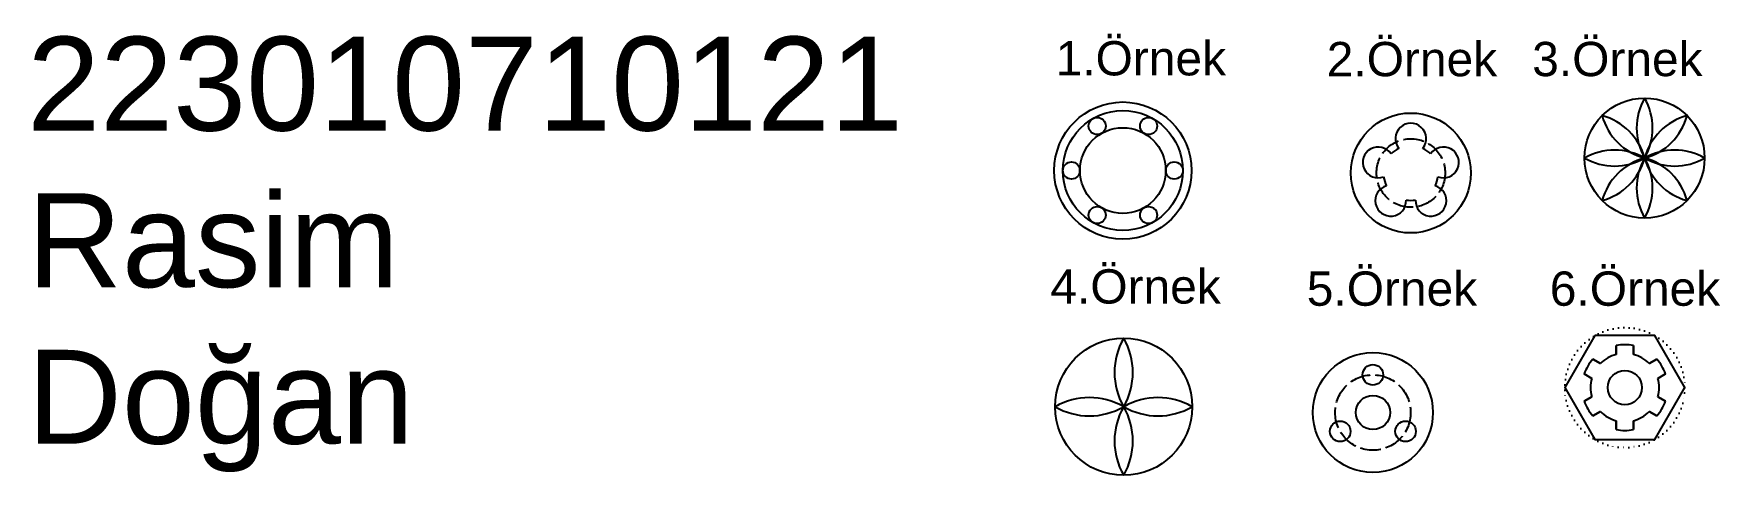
# Model space of a CAD drawing. Header units: millimetres. Extents: x 1076 to 2059, y 1698 to 1955.
import ezdxf

# ---------------------------------------------------------------- set-up
doc = ezdxf.new("R2010")
doc.units = ezdxf.units.MM
doc.linetypes.add('ACAD_ISO02W100', pattern=[15, 12, -3])
doc.linetypes.add('ACAD_ISO07W100', pattern=[3, 0, -3])
doc.styles.get("Standard").update_dxf_attribs({"font": 'arial.ttf'})

# ---------------------------------------------------------------- blocks, each defined once
blk = doc.blocks.new('*U1')
blk.add_circle((0, 0), 5)
blk = doc.blocks.new('*U2')
at = {"color": 0, "linetype": 'ByBlock', "lineweight": -2, "transparency": 16777216}
for p, rotation in [((1712.34, 1899.95), 299.9999999999999), ((1742.34, 1899.95), 240), ((1757.34, 1873.97), 180), ((1712.34, 1847.99), 59.99999999999999), ((1742.34, 1847.99), 120)]:
    blk.add_blockref('*U1', p, dxfattribs=dict(at, rotation=rotation))
blk.add_blockref('*U1', (1697.34, 1873.97), dxfattribs=at)
blk = doc.blocks.new('*U3')
for centre, start, end in [((30.31, 0), 150, 210), ((-30.31, 0), 330, 30)]:
    blk.add_arc(centre, 35, start, end)
blk = doc.blocks.new('*U4')
at = {"color": 0, "linetype": 'ByBlock', "lineweight": -2, "transparency": 16777216}
blk.add_blockref('*U3', (2009.7, 1891.47), dxfattribs=at)
for p, rotation in [((1997.33, 1886.34), 45.00000000000001), ((2022.08, 1886.34), 315), ((1992.2, 1873.97), 90), ((2027.2, 1873.97), 270), ((1997.33, 1861.59), 135), ((2009.7, 1856.47), 180), ((2022.08, 1861.59), 225)]:
    blk.add_blockref('*U3', p, dxfattribs=dict(at, rotation=rotation))
blk = doc.blocks.new('*U5')
for centre, start, end in [((34.64, 0), 150, 210), ((-34.64, 0), 330, 30)]:
    blk.add_arc(centre, 40, start, end)
blk = doc.blocks.new('*U6')
at = {"color": 0, "linetype": 'ByBlock', "lineweight": -2, "transparency": 16777216}
blk.add_blockref('*U5', (2160.32, 1893.97), dxfattribs=at)
for p, rotation in [((2140.32, 1873.97), 89.99999999999997), ((2180.32, 1873.97), 270), ((2160.32, 1853.97), 180)]:
    blk.add_blockref('*U5', p, dxfattribs=dict(at, rotation=rotation))
blk = doc.blocks.new('*U7')
blk.add_circle((0, 0), 6)
blk = doc.blocks.new('*U8')
at = {"color": 0, "linetype": 'ByBlock', "lineweight": -2, "transparency": 16777216}
blk.add_blockref('*U7', (2304.02, 1895.97), dxfattribs=at)
for p, rotation in [((2284.97, 1862.97), 120), ((2323.07, 1862.97), 240)]:
    blk.add_blockref('*U7', p, dxfattribs=dict(at, rotation=rotation))

msp = doc.modelspace()

# ---------------------------------------------------------------- linework, layer by layer
for p, q in [((1998.63, 1773.29), (1998.63, 1768.16)), ((1998.63, 1768.16), (1998.63, 1773.29)), ((2008.63, 1773.29), (2008.63, 1768.16)), ((2008.63, 1768.16), (2008.63, 1773.29)), ((1984.92, 1765.37), (1989.36, 1762.8)), ((1989.36, 1762.8), (1984.92, 1765.37)), ((2022.34, 1765.37), (2017.9, 1762.8)), ((2017.9, 1762.8), (2022.34, 1765.37)), ((1979.92, 1756.71), (1984.36, 1754.14)), ((1984.36, 1754.14), (1979.92, 1756.71)), ((2027.34, 1756.71), (2022.9, 1754.14)), ((2022.9, 1754.14), (2027.34, 1756.71)), ((1979.92, 1740.87), (1984.36, 1743.44)), ((1984.36, 1743.44), (1979.92, 1740.87)), ((2027.34, 1740.87), (2022.9, 1743.44)), ((2022.9, 1743.44), (2027.34, 1740.87)), ((1984.92, 1732.21), (1989.36, 1734.78)), ((1989.36, 1734.78), (1984.92, 1732.21)), ((2022.34, 1732.21), (2017.9, 1734.78)), ((2017.9, 1734.78), (2022.34, 1732.21)), ((1998.63, 1724.3), (1998.63, 1729.43)), ((1998.63, 1729.43), (1998.63, 1724.3)), ((2008.63, 1724.3), (2008.63, 1729.43)), ((2008.63, 1729.43), (2008.63, 1724.3))]:
    msp.add_line(p, q)
msp.add_lwpolyline([(1986.13, 1779.1), (1968.63, 1748.79), (1986.13, 1718.48), (2021.13, 1718.48), (2038.63, 1748.79), (2021.13, 1779.1)], close=True)
for centre, radius in [((1710.89, 1875.4), 40), ((1710.89, 1875.4), 35), ((1878.82, 1873.97), 35), ((2015.17, 1882.68), 35), ((1710.89, 1875.4), 25), ((1711.37, 1737.6), 40), ((1856.72, 1734.22), 35), ((2003.63, 1748.79), 10), ((1856.72, 1734.22), 10)]:
    msp.add_circle(centre, radius)
at = {"linetype": 'ACAD_ISO02W100'}
for centre, radius in [((1878.82, 1873.97), 20), ((1856.72, 1734.22), 22)]:
    msp.add_circle(centre, radius, dxfattribs=at)
at = {"linetype": 'ACAD_ISO07W100'}
msp.add_circle((2003.63, 1748.79), 35, dxfattribs=at)
for centre, radius, start, end in [((1878.82, 1893.97), 9, 321.31781, 218.68219), ((1859.8, 1880.15), 9, 33.31781, 290.68219), ((1897.84, 1880.15), 9, 249.31781, 146.68219), ((1878.82, 1873.97), 16, 116.04656, 135.95344), ((1878.82, 1873.97), 16, 44.04656, 63.95344), ((1878.82, 1873.97), 16, 188.04656, 207.95344), ((1878.82, 1873.97), 16, 332.04656, 351.95344), ((1867.07, 1857.79), 9, 105.31781, 2.68219), ((1890.58, 1857.79), 9, 177.31781, 74.68219), ((1878.82, 1873.97), 16, 260.04656, 279.95344), ((2003.63, 1748.79), 25, 78.46304, 101.53696), ((2003.63, 1748.79), 25, 138.46304, 161.53696), ((2003.63, 1748.79), 20, 104.47751, 135.52249), ((2003.63, 1748.79), 20, 44.47751, 75.52249), ((2003.63, 1748.79), 25, 18.46304, 41.53696), ((2003.63, 1748.79), 20, 164.47751, 195.52249), ((2003.63, 1748.79), 20, 344.47751, 15.52249), ((2003.63, 1748.79), 25, 198.46304, 221.53696), ((2003.63, 1748.79), 20, 224.47751, 255.52249), ((2003.63, 1748.79), 20, 284.47751, 315.52249), ((2003.63, 1748.79), 25, 318.46304, 341.53696), ((2003.63, 1748.79), 25, 258.46304, 281.53696)]:
    msp.add_arc(centre, radius, start, end)

# ---------------------------------------------------------------- block references
for name, p in [('*U2', (-16.45, 1.43)), ('*U4', (5.46, 8.71)), ('*U6', (-448.95, -136.37)), ('*U8', (-447.3, -139.75))]:
    msp.add_blockref(name, p)

# ---------------------------------------------------------------- texts
at = {"attachment_point": 1}
for s, width, insert, char_height in [('223010710121 Rasim Doğan', 144.5665, (1071.87, 1953.49), 54.7959), ('\\pxi-3,l4,t4;1.Örnek', 221.9622, (1651.68, 1950.91), 20), ('2.Örnek', 281.0026, (1829.8, 1950.43), 20), ('3.Örnek', 211.5085, (1949.61, 1950.47), 20), ('4.Örnek', 224.2932, (1668.62, 1817.79), 20), ('5.Örnek', 261.0715, (1818.15, 1816.51), 20), ('6.Örnek', 348.8113, (1959.88, 1816.51), 20)]:
    msp.add_mtext_dynamic_manual_height_columns(s, width=width, gutter_width=273.98, heights=[0], dxfattribs=dict(at, insert=insert, char_height=char_height))

doc.saveas('drawing.dxf')
